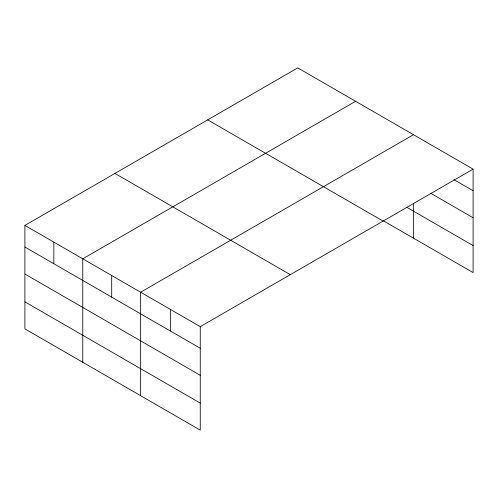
<?xml version="1.0" encoding="UTF-8"?>
<svg xmlns="http://www.w3.org/2000/svg" width="498" height="498" viewBox="0 0 498 498"><rect width="100%" height="100%" fill="white"/><g stroke="black" fill="none" stroke-linecap="round" stroke-linejoin="round"><path stroke-width="0.75" d="M473.1 169.127L297.742 67.884L24.9 225.407L24.9 328.873L200.258 430.116L200.258 326.651L473.1 169.127L473.1 272.593L383.199 220.689M355.609 101.293L82.768 258.817L82.768 362.283M413.477 134.703L140.635 292.226L140.635 395.692M453.89 179.647L473.1 190.74M430.702 193.274L473.1 217.751M406.748 207.274L473.1 245.582M207.703 119.869L383.062 221.106M114.938 173.422L290.297 274.666M24.9 225.407L200.258 326.651M24.9 247.02L200.258 348.264M24.9 274.031L200.258 375.274M24.9 301.863L200.258 403.106M413.477 203.427L413.477 238.169M170.447 309.439L170.447 331.052M111.701 275.525L111.701 297.138M53.834 242.115L53.834 263.728"/></g></svg>
